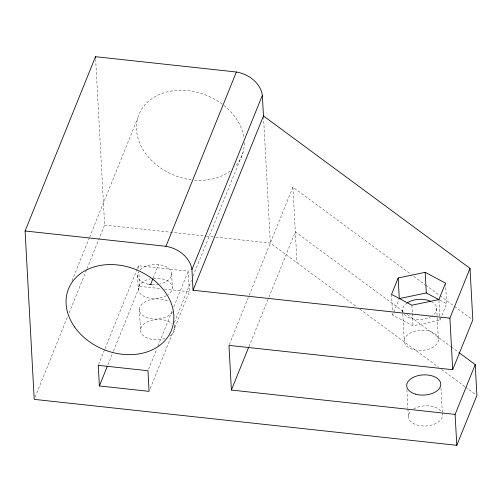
<?xml version="1.0" encoding="UTF-8"?>
<svg xmlns="http://www.w3.org/2000/svg" width="502" height="502" viewBox="0 0 502 502"><rect width="100%" height="100%" fill="white"/><g stroke="black" fill="none" stroke-linecap="round" stroke-linejoin="round"><path stroke-width="0.38" stroke-dasharray="2.51 1.88" d="M72.006 280.781L89.318 237.935M89.613 237.208L137.736 118.108M35.084 397.182L67.657 316.567M69.125 312.934L86.727 269.361M87.022 268.639L104.629 225.059L95.687 59.82M98.555 364.609L104.723 349.342M105.018 348.614L137.033 269.367M137.328 268.645L138.502 265.734L188.219 271.143L189.329 291.756L149.972 389.175M107.892 364.866L113.182 351.783M113.477 351.055L139.619 286.353L138.872 272.605M153.129 278.171L158.594 264.654M148.567 369.284L156.787 348.928M157.961 346.022L172.355 310.399M173.824 306.766L188.219 271.143M174.37 322.485L191.387 280.361M193.144 276.006L243.031 152.545M229.27 344.661L248.917 296.029M249.212 295.308L292.904 187.152L411.163 274.425M248.986 346.505L268.633 297.874M268.928 297.153L295.32 231.824L404.775 312.595M445.538 283.128L446.648 303.741L440.009 320.176L413.008 325.817L392.652 315.024L399.291 298.596M104.629 225.059L205.77 236.059M206.548 236.147L215.101 237.076M215.879 237.157L270.34 243.081L356.753 306.847M139.619 286.353L161.368 288.719M164.474 289.052L189.329 291.756M439.865 300.146L446.648 303.741M413.679 276.282L425.006 284.634M425.633 285.098L439.47 295.314M440.103 295.778L453.94 305.988M454.567 306.452L472.181 319.454M407.291 314.453L450.696 346.48M451.323 346.945L458.244 352.053M359.896 309.169L438.528 367.194M441.672 369.516L464.946 386.691M465.58 387.155L475.645 394.585M438.936 300.322L440.009 320.176M436.696 308.548L437.16 317.051M437.198 317.822L438.371 339.471A17.068 10.096 -3.1 0 1 413.146 349.467A17.068 10.096 -3.1 0 1 412.449 331.991A17.068 10.096 -3.1 0 1 438.371 339.471M440.994 388.008L442.293 411.979M442.331 412.751L442.457 415.066A17.068 10.096 -3.1 0 1 420.525 425.759A17.068 10.096 -3.1 0 1 411.383 410.655M411.897 305.203L412.311 312.84M412.349 313.599L413.008 325.817M402.604 310.223L402.767 313.317M402.811 314.089L404.273 341.147M406.902 389.684L407.9 408.239M407.944 409.011L408.364 416.742M391.535 294.41L392.401 310.443M392.57 313.499L392.652 315.024M292.904 187.152L296.996 262.747M263.506 116.721L270.34 243.081M171.615 273.778L172.362 287.52M174.338 324.763L174.583 329.343M138.502 265.734L138.709 269.555M137.523 275.447L138.263 289.196M139.387 309.219L140.497 329.839M244.292 142.725A55.477 43.109 22 0 1 234.848 166.884M230.173 171.05A55.477 43.109 22 0 1 192.799 179.992M191.325 179.816A55.477 43.109 22 0 1 139.211 113.904A55.477 43.109 22 0 1 223.359 105.031M223.942 105.495A55.477 43.109 22 0 1 243.966 138.257M140.052 269.825A17.068 10.096 -3.1 0 1 167.894 267.842A17.068 10.096 -3.1 0 1 160.075 283.981M158.657 284.276A17.068 10.096 -3.1 0 1 152.74 284.722M148.416 284.251A17.068 10.096 -3.1 0 1 138.665 271.526M153.43 278.384A17.068 10.096 -3.1 0 1 170.391 283.109A17.068 10.096 -3.1 0 1 168.245 294.486M166.357 295.665A17.068 10.096 -3.1 0 1 140.303 293.683A17.068 10.096 -3.1 0 1 150.512 278.83M174.156 326.733A17.068 10.096 -3.1 0 1 169.174 336.572M164.888 338.448A17.068 10.096 -3.1 0 1 142.392 334.765A17.068 10.096 -3.1 0 1 149.232 321.06A17.068 10.096 -3.1 0 1 172.161 323.878M413.698 408.973A17.068 10.096 -3.1 0 1 441.427 411.872M172.374 311.987A17.068 10.096 -3.1 0 1 148.034 318.067A17.068 10.096 -3.1 0 1 143.032 303.189A17.068 10.096 -3.1 0 1 168.898 301.646M431.419 301.658A17.068 10.096 -3.1 0 1 431.99 315.927M431.362 316.316A17.068 10.096 -3.1 0 1 403.633 313.417M403.012 312.175A17.068 10.096 -3.1 0 1 407.31 302.844"/><path stroke-width="0.75" d="M458.872 352.517L475.225 364.584L476.9 395.513L456.782 445.312L34.205 399.36L25.1 230.989L95.518 56.688L236.379 72.006A27.415 21.31 22 0 1 262.351 95.33L263.468 115.943L193.044 290.244L449.905 318.174L470.023 268.375L263.468 115.943M99.377 385.95L98.26 365.33L147.977 370.74L149.094 391.359L99.377 385.95L107.309 366.322M193.044 290.244L191.927 269.624A27.415 21.31 22 0 0 165.955 246.306L236.379 72.006M150.544 284.571L152.846 278.88M191.927 269.624L262.351 95.33M475.225 364.584L455.107 414.382L231.391 390.06L248.697 347.233M398.174 277.976L391.535 294.41L411.897 305.203L438.892 299.562L445.538 283.128L425.175 272.335L398.174 277.976L399.291 298.596L426.292 292.948L439.187 299.788M231.391 390.06L228.975 345.389L452.691 369.717L472.809 319.918L470.023 268.375M25.1 230.989L165.955 246.306M449.905 318.174L452.691 369.717M455.107 414.382L456.782 445.312M425.175 272.335L426.292 292.948M95.518 56.688L95.606 58.257M151.999 284.69A17.068 10.096 -3.1 0 1 149.119 284.377M407.31 302.844A17.068 10.096 -3.1 0 1 430.76 301.332M74.528 326.884A55.477 43.109 22 0 0 167.812 337.03A55.477 43.109 22 0 0 117.543 264.949A55.477 43.109 22 0 0 74.528 326.884M415.562 394.133A17.068 10.096 -3.1 0 0 440.787 384.143A17.068 10.096 -3.1 0 0 414.865 376.663A17.068 10.096 -3.1 0 0 415.562 394.133"/></g></svg>
